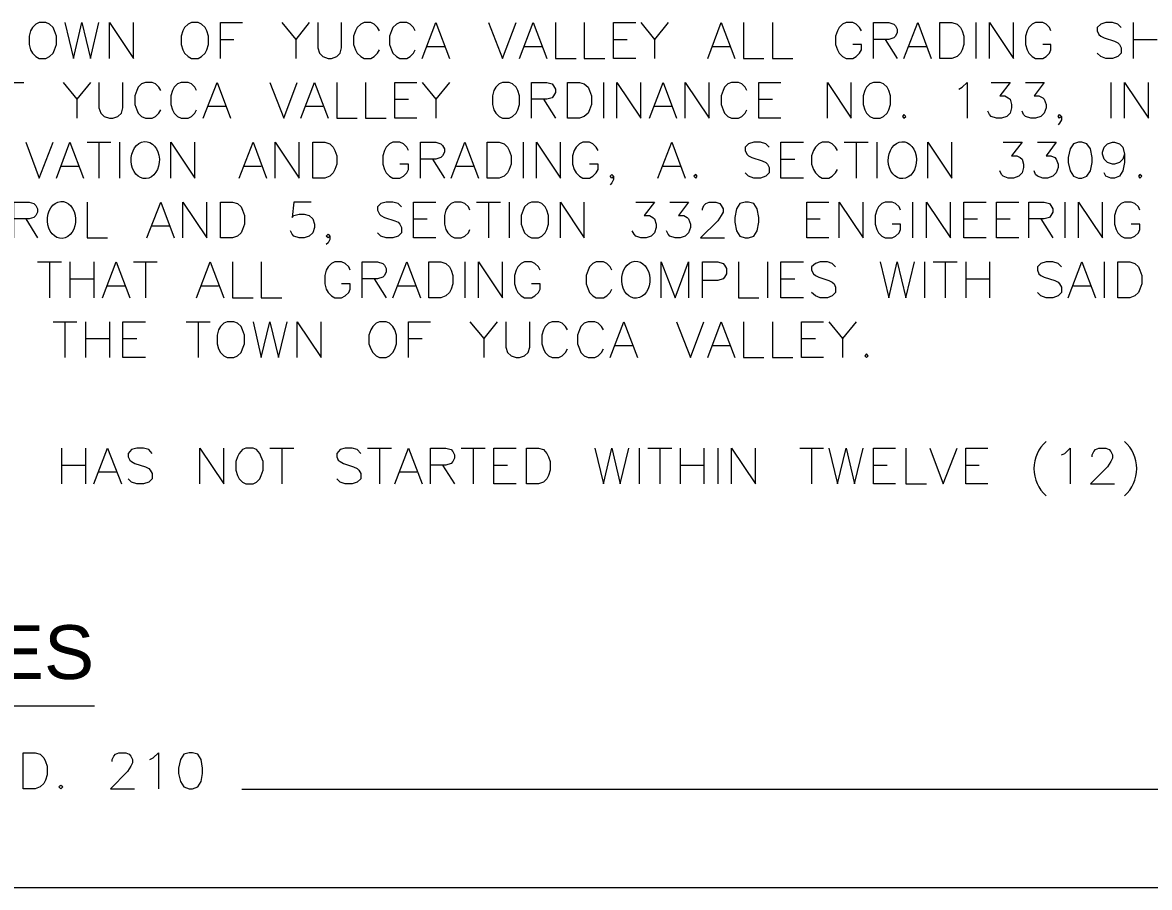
# Model space of a CAD drawing. Header units: millimetres. Extents: x -419 to 20046, y -14642 to 2638.
# Drawn here: x 3713.239 to 3715.751, y 915.84 to 917.767 of the extents above; entities that cross this region are included whole.
import ezdxf

# ---------------------------------------------------------------- set-up
doc = ezdxf.new("R2010")
doc.units = ezdxf.units.MM
for name, color, linetype in [('PDF10_---- NOTES', 7, 'Continuous'), ('PDF10_----TX03', 7, 'Continuous'), ('PDF10_TEXT', 7, 'Continuous'), ('PDF10_VICINITY MAP', 7, 'Continuous')]:
    doc.layers.add(name, color=color, linetype=linetype)
doc.styles.add('PDF Arial', font='arial.ttf')

msp = doc.modelspace()

# ---------------------------------------------------------------- linework, layer by layer
at = {"layer": 'PDF10_---- NOTES', "lineweight": 20}
msp.add_lwpolyline([(3709.972, 916.2448), (3713.3998, 916.2448)], dxfattribs=at)
at = {"layer": 'PDF10_----TX03', "lineweight": 20}
for points in [[(3713.2765, 917.7674), (3713.269, 917.7641), (3713.2615, 917.7566), (3713.2573, 917.7491), (3713.254, 917.7374), (3713.254, 917.7182), (3713.2573, 917.7066), (3713.2615, 917.6991), (3713.269, 917.6916), (3713.2765, 917.6874), (3713.2915, 917.6874), (3713.2998, 917.6916), (3713.3073, 917.6991), (3713.3106, 917.7066), (3713.3148, 917.7182), (3713.3148, 917.7374), (3713.3106, 917.7491), (3713.3073, 917.7566), (3713.2998, 917.7641), (3713.2915, 917.7674)], [(3713.6157, 917.7674), (3713.6082, 917.7641), (3713.6007, 917.7566), (3713.5965, 917.7491), (3713.5932, 917.7374), (3713.5932, 917.7182), (3713.5965, 917.7066), (3713.6007, 917.6991), (3713.6082, 917.6916), (3713.6157, 917.6874), (3713.6307, 917.6874), (3713.6382, 917.6916), (3713.6465, 917.6991), (3713.6498, 917.7066), (3713.654, 917.7182), (3713.654, 917.7374), (3713.6498, 917.7491), (3713.6465, 917.7566), (3713.6382, 917.7641), (3713.6307, 917.7674)], [(3715.2841, 917.6874), (3715.2841, 917.7674), (3715.3108, 917.7674), (3715.3225, 917.7641), (3715.33, 917.7566), (3715.3341, 917.7491), (3715.3375, 917.7374), (3715.3375, 917.7182), (3715.3341, 917.7066), (3715.33, 917.6991), (3715.3225, 917.6916), (3715.3108, 917.6874)], [(3714.3091, 917.6341), (3714.3016, 917.6307), (3714.2941, 917.6232), (3714.2899, 917.6157), (3714.2866, 917.6041), (3714.2866, 917.5849), (3714.2899, 917.5732), (3714.2941, 917.5657), (3714.3016, 917.5582), (3714.3091, 917.5541), (3714.3241, 917.5541), (3714.3316, 917.5582), (3714.3399, 917.5657), (3714.3432, 917.5732), (3714.3474, 917.5849), (3714.3474, 917.6041), (3714.3432, 917.6157), (3714.3399, 917.6232), (3714.3316, 917.6307), (3714.3241, 917.6341)], [(3714.4541, 917.5541), (3714.4541, 917.6341), (3714.4807, 917.6341), (3714.4916, 917.6307), (3714.4999, 917.6232), (3714.5032, 917.6157), (3714.5074, 917.6041), (3714.5074, 917.5849), (3714.5032, 917.5732), (3714.4999, 917.5657), (3714.4916, 917.5582), (3714.4807, 917.5541)], [(3715.1358, 917.6341), (3715.1283, 917.6307), (3715.1208, 917.6232), (3715.1166, 917.6157), (3715.1133, 917.6041), (3715.1133, 917.5849), (3715.1166, 917.5732), (3715.1208, 917.5657), (3715.1283, 917.5582), (3715.1358, 917.5541), (3715.1508, 917.5541), (3715.1583, 917.5582), (3715.1666, 917.5657), (3715.17, 917.5732), (3715.1741, 917.5849), (3715.1741, 917.6041), (3715.17, 917.6157), (3715.1666, 917.6232), (3715.1583, 917.6307), (3715.1508, 917.6341)], [(3715.2041, 917.5624), (3715.2008, 917.5582), (3715.2041, 917.5541), (3715.2083, 917.5582)], [(3713.8865, 917.4207), (3713.8865, 917.5007), (3713.9132, 917.5007), (3713.924, 917.4974), (3713.9315, 917.4899), (3713.9357, 917.4824), (3713.9399, 917.4707), (3713.9399, 917.4516), (3713.9357, 917.4399), (3713.9315, 917.4324), (3713.924, 917.4249), (3713.9132, 917.4207)], [(3714.2749, 917.4207), (3714.2749, 917.5007), (3714.3016, 917.5007), (3714.3132, 917.4974), (3714.3207, 917.4899), (3714.3241, 917.4824), (3714.3282, 917.4707), (3714.3282, 917.4516), (3714.3241, 917.4399), (3714.3207, 917.4324), (3714.3132, 917.4249), (3714.3016, 917.4207)], [(3715.5933, 917.5007), (3715.5817, 917.4974), (3715.5742, 917.4857), (3715.57, 917.4666), (3715.57, 917.4557), (3715.5742, 917.4366), (3715.5817, 917.4249), (3715.5933, 917.4207), (3715.6008, 917.4207), (3715.6117, 917.4249), (3715.62, 917.4366), (3715.6233, 917.4557), (3715.6233, 917.4666), (3715.62, 917.4857), (3715.6117, 917.4974), (3715.6008, 917.5007)], [(3714.7399, 917.4291), (3714.7358, 917.4249), (3714.7399, 917.4207), (3714.7433, 917.4249)], [(3715.73, 917.4291), (3715.7267, 917.4249), (3715.73, 917.4207), (3715.7342, 917.4249)], [(3713.6807, 917.2874), (3713.6807, 917.3674), (3713.7073, 917.3674), (3713.7182, 917.364), (3713.7265, 917.3565), (3713.7298, 917.349), (3713.734, 917.3374), (3713.734, 917.3182), (3713.7298, 917.3065), (3713.7265, 917.299), (3713.7182, 917.2915), (3713.7073, 917.2874)], [(3714.3741, 917.3674), (3714.3666, 917.364), (3714.3582, 917.3565), (3714.3549, 917.349), (3714.3507, 917.3374), (3714.3507, 917.3182), (3714.3549, 917.3065), (3714.3582, 917.299), (3714.3666, 917.2915), (3714.3741, 917.2874), (3714.3891, 917.2874), (3714.3966, 917.2915), (3714.4041, 917.299), (3714.4082, 917.3065), (3714.4116, 917.3182), (3714.4116, 917.3374), (3714.4082, 917.349), (3714.4041, 917.3565), (3714.3966, 917.364), (3714.3891, 917.3674)], [(3714.8499, 917.3674), (3714.8383, 917.364), (3714.8308, 917.3524), (3714.8274, 917.3332), (3714.8274, 917.3224), (3714.8308, 917.3032), (3714.8383, 917.2915), (3714.8499, 917.2874), (3714.8574, 917.2874), (3714.8691, 917.2915), (3714.8766, 917.3032), (3714.8808, 917.3224), (3714.8808, 917.3332), (3714.8766, 917.3524), (3714.8691, 917.364), (3714.8574, 917.3674)], [(3714.1449, 917.154), (3714.1449, 917.234), (3714.1715, 917.234), (3714.1832, 917.2307), (3714.1907, 917.2232), (3714.1949, 917.2157), (3714.1982, 917.204), (3714.1982, 917.1849), (3714.1949, 917.1732), (3714.1907, 917.1657), (3714.1832, 917.1582), (3714.1715, 917.154)], [(3715.6808, 917.154), (3715.6808, 917.234), (3715.7075, 917.234), (3715.7183, 917.2307), (3715.7267, 917.2232), (3715.73, 917.2157), (3715.7342, 917.204), (3715.7342, 917.1849), (3715.73, 917.1732), (3715.7267, 917.1657), (3715.7183, 917.1582), (3715.7075, 917.154)], [(3713.6957, 917.1007), (3713.6882, 917.0974), (3713.6807, 917.0899), (3713.6765, 917.0824), (3713.6732, 917.0707), (3713.6732, 917.0515), (3713.6765, 917.0399), (3713.6807, 917.0324), (3713.6882, 917.0249), (3713.6957, 917.0207), (3713.7107, 917.0207), (3713.7182, 917.0249), (3713.7265, 917.0324), (3713.7298, 917.0399), (3713.734, 917.0515), (3713.734, 917.0707), (3713.7298, 917.0824), (3713.7265, 917.0899), (3713.7182, 917.0974), (3713.7107, 917.1007)], [(3714.0349, 917.1007), (3714.0274, 917.0974), (3714.0199, 917.0899), (3714.0157, 917.0824), (3714.0115, 917.0707), (3714.0115, 917.0515), (3714.0157, 917.0399), (3714.0199, 917.0324), (3714.0274, 917.0249), (3714.0349, 917.0207), (3714.0499, 917.0207), (3714.0574, 917.0249), (3714.0649, 917.0324), (3714.069, 917.0399), (3714.0732, 917.0515), (3714.0732, 917.0707), (3714.069, 917.0824), (3714.0649, 917.0899), (3714.0574, 917.0974), (3714.0499, 917.1007)], [(3715.1208, 917.029), (3715.1166, 917.0249), (3715.1208, 917.0207), (3715.1241, 917.0249)], [(3713.7373, 916.819), (3713.7298, 916.8157), (3713.7223, 916.8073), (3713.7182, 916.7998), (3713.7148, 916.789), (3713.7148, 916.7698), (3713.7182, 916.7582), (3713.7223, 916.7507), (3713.7298, 916.7432), (3713.7373, 916.739), (3713.7532, 916.739), (3713.7607, 916.7432), (3713.7682, 916.7507), (3713.7715, 916.7582), (3713.7757, 916.7698), (3713.7757, 916.789), (3713.7715, 916.7998), (3713.7682, 916.8073), (3713.7607, 916.8157), (3713.7532, 916.819)], [(3714.3624, 916.739), (3714.3624, 916.819), (3714.3891, 916.819), (3714.4007, 916.8157), (3714.4082, 916.8073), (3714.4116, 916.7998), (3714.4157, 916.789), (3714.4157, 916.7698), (3714.4116, 916.7582), (3714.4082, 916.7507), (3714.4007, 916.7432), (3714.3891, 916.739)], [(3713.2406, 916.0598), (3713.2406, 916.1398), (3713.2673, 916.1398), (3713.279, 916.1365), (3713.2865, 916.1289), (3713.2906, 916.1206), (3713.294, 916.1098), (3713.294, 916.0906), (3713.2906, 916.0789), (3713.2865, 916.0714), (3713.279, 916.0639), (3713.2673, 916.0598)], [(3713.6107, 916.1398), (3713.599, 916.1365), (3713.5915, 916.1248), (3713.5873, 916.1056), (3713.5873, 916.0939), (3713.5915, 916.0756), (3713.599, 916.0639), (3713.6107, 916.0598), (3713.6182, 916.0598), (3713.6298, 916.0639), (3713.6373, 916.0756), (3713.6407, 916.0939), (3713.6407, 916.1056), (3713.6373, 916.1248), (3713.6298, 916.1365), (3713.6182, 916.1398)], [(3713.3248, 916.0673), (3713.3206, 916.0639), (3713.3248, 916.0598), (3713.329, 916.0639)]]:
    msp.add_lwpolyline(points, close=True, dxfattribs=at)
for points in [[(3713.334, 917.7674), (3713.3531, 917.6874), (3713.3715, 917.7674), (3713.3906, 917.6874), (3713.4098, 917.7674)], [(3713.4332, 917.6874), (3713.4332, 917.7674), (3713.4865, 917.6874), (3713.4865, 917.7674)], [(3713.6807, 917.6874), (3713.6807, 917.7674), (3713.7298, 917.7674)], [(3713.8173, 917.7674), (3713.8482, 917.7299), (3713.8482, 917.6874)], [(3713.8782, 917.7674), (3713.8482, 917.7299)], [(3713.8974, 917.7674), (3713.8974, 917.7107), (3713.9015, 917.6991), (3713.909, 917.6916), (3713.9207, 917.6874), (3713.9282, 917.6874), (3713.9399, 917.6916), (3713.9474, 917.6991), (3713.9507, 917.7107), (3713.9507, 917.7674)], [(3714.0349, 917.7491), (3714.0307, 917.7566), (3714.0232, 917.7641), (3714.0157, 917.7674), (3714.0007, 917.7674), (3713.9932, 917.7641), (3713.9849, 917.7566), (3713.9815, 917.7491), (3713.9774, 917.7374), (3713.9774, 917.7182), (3713.9815, 917.7066), (3713.9849, 917.6991), (3713.9932, 917.6916), (3714.0007, 917.6874), (3714.0157, 917.6874), (3714.0232, 917.6916), (3714.0307, 917.6991), (3714.0349, 917.7066)], [(3714.1149, 917.7491), (3714.1107, 917.7566), (3714.1032, 917.7641), (3714.0957, 917.7674), (3714.0807, 917.7674), (3714.0732, 917.7641), (3714.0649, 917.7566), (3714.0615, 917.7491), (3714.0574, 917.7374), (3714.0574, 917.7182), (3714.0615, 917.7066), (3714.0649, 917.6991), (3714.0732, 917.6916), (3714.0807, 917.6874), (3714.0957, 917.6874), (3714.1032, 917.6916), (3714.1107, 917.6991), (3714.1149, 917.7066)], [(3714.1299, 917.6874), (3714.1607, 917.7674), (3714.1907, 917.6874)], [(3714.2782, 917.7674), (3714.3091, 917.6874), (3714.3399, 917.7674)], [(3714.3474, 917.6874), (3714.3774, 917.7674), (3714.4082, 917.6874)], [(3714.4274, 917.7674), (3714.4274, 917.6874), (3714.4732, 917.6874)], [(3714.4916, 917.7674), (3714.4916, 917.6874), (3714.5374, 917.6874)], [(3714.6066, 917.6874), (3714.5566, 917.6874), (3714.5566, 917.7674), (3714.6066, 917.7674)], [(3714.6174, 917.7674), (3714.6482, 917.7299), (3714.6482, 917.6874)], [(3714.6783, 917.7674), (3714.6482, 917.7299)], [(3714.7666, 917.6874), (3714.7966, 917.7674), (3714.8274, 917.6874)], [(3714.8466, 917.7674), (3714.8466, 917.6874), (3714.8916, 917.6874)], [(3714.9108, 917.7674), (3714.9108, 917.6874), (3714.9566, 917.6874)], [(3715.1091, 917.7491), (3715.105, 917.7566), (3715.0975, 917.7641), (3715.09, 917.7674), (3715.0749, 917.7674), (3715.0674, 917.7641), (3715.0599, 917.7566), (3715.0558, 917.7491), (3715.0516, 917.7374), (3715.0516, 917.7182), (3715.0558, 917.7066), (3715.0599, 917.6991), (3715.0674, 917.6916), (3715.0749, 917.6874), (3715.09, 917.6874), (3715.0975, 917.6916), (3715.105, 917.6991), (3715.1091, 917.7066), (3715.1091, 917.7182), (3715.09, 917.7182)], [(3715.1358, 917.6874), (3715.1358, 917.7674), (3715.17, 917.7674), (3715.1816, 917.7641), (3715.185, 917.7599), (3715.1891, 917.7524), (3715.1891, 917.7449), (3715.185, 917.7374), (3715.1816, 917.7332), (3715.17, 917.7299), (3715.1358, 917.7299)], [(3715.2041, 917.6874), (3715.235, 917.7674), (3715.265, 917.6874)], [(3715.3641, 917.7674), (3715.3641, 917.6874)], [(3715.395, 917.6874), (3715.395, 917.7674), (3715.4483, 917.6874), (3715.4483, 917.7674)], [(3715.5317, 917.7491), (3715.5283, 917.7566), (3715.5208, 917.7641), (3715.5133, 917.7674), (3715.4975, 917.7674), (3715.49, 917.7641), (3715.4825, 917.7566), (3715.4783, 917.7491), (3715.475, 917.7374), (3715.475, 917.7182), (3715.4783, 917.7066), (3715.4825, 917.6991), (3715.49, 917.6916), (3715.4975, 917.6874), (3715.5133, 917.6874), (3715.5208, 917.6916), (3715.5283, 917.6991), (3715.5317, 917.7066), (3715.5317, 917.7182), (3715.5133, 917.7182)], [(3715.6883, 917.7566), (3715.6808, 917.7641), (3715.6692, 917.7674), (3715.6542, 917.7674), (3715.6425, 917.7641), (3715.635, 917.7566), (3715.635, 917.7491), (3715.6383, 917.7407), (3715.6425, 917.7374), (3715.65, 917.7332), (3715.6733, 917.7257), (3715.6808, 917.7224), (3715.6842, 917.7182), (3715.6883, 917.7107), (3715.6883, 917.6991), (3715.6808, 917.6916), (3715.6692, 917.6874), (3715.6542, 917.6874), (3715.6425, 917.6916), (3715.635, 917.6991)], [(3715.715, 917.7674), (3715.715, 917.6874)], [(3713.6807, 917.7299), (3713.7107, 917.7299)], [(3714.1415, 917.7141), (3714.1799, 917.7141)], [(3714.3582, 917.7141), (3714.3966, 917.7141)], [(3714.5566, 917.7299), (3714.5874, 917.7299)], [(3714.7774, 917.7141), (3714.8158, 917.7141)], [(3715.1625, 917.7299), (3715.1891, 917.6874)], [(3715.2158, 917.7141), (3715.2541, 917.7141)], [(3715.715, 917.7299), (3715.7683, 917.7299)], [(3713.1931, 917.5541), (3713.1931, 917.6341), (3713.2423, 917.6341)], [(3713.3298, 917.6341), (3713.3606, 917.5966), (3713.3606, 917.5541)], [(3713.3906, 917.6341), (3713.3606, 917.5966)], [(3713.4098, 917.6341), (3713.4098, 917.5774), (3713.414, 917.5657), (3713.4215, 917.5582), (3713.4332, 917.5541), (3713.4407, 917.5541), (3713.4515, 917.5582), (3713.4598, 917.5657), (3713.4632, 917.5774), (3713.4632, 917.6341)], [(3713.5473, 917.6157), (3713.5432, 917.6232), (3713.5357, 917.6307), (3713.5282, 917.6341), (3713.5132, 917.6341), (3713.5048, 917.6307), (3713.4973, 917.6232), (3713.494, 917.6157), (3713.4898, 917.6041), (3713.4898, 917.5849), (3713.494, 917.5732), (3713.4973, 917.5657), (3713.5048, 917.5582), (3713.5132, 917.5541), (3713.5282, 917.5541), (3713.5357, 917.5582), (3713.5432, 917.5657), (3713.5473, 917.5732)], [(3713.6273, 917.6157), (3713.6232, 917.6232), (3713.6157, 917.6307), (3713.6082, 917.6341), (3713.5932, 917.6341), (3713.5848, 917.6307), (3713.5773, 917.6232), (3713.574, 917.6157), (3713.5698, 917.6041), (3713.5698, 917.5849), (3713.574, 917.5732), (3713.5773, 917.5657), (3713.5848, 917.5582), (3713.5932, 917.5541), (3713.6082, 917.5541), (3713.6157, 917.5582), (3713.6232, 917.5657), (3713.6273, 917.5732)], [(3713.6423, 917.5541), (3713.6732, 917.6341), (3713.7032, 917.5541)], [(3713.7907, 917.6341), (3713.8215, 917.5541), (3713.8515, 917.6341)], [(3713.8599, 917.5541), (3713.8899, 917.6341), (3713.9207, 917.5541)], [(3713.9399, 917.6341), (3713.9399, 917.5541), (3713.9849, 917.5541)], [(3714.004, 917.6341), (3714.004, 917.5541), (3714.0499, 917.5541)], [(3714.1182, 917.5541), (3714.069, 917.5541), (3714.069, 917.6341), (3714.1182, 917.6341)], [(3714.1299, 917.6341), (3714.1607, 917.5966), (3714.1607, 917.5541)], [(3714.1907, 917.6341), (3714.1607, 917.5966)], [(3714.3741, 917.5541), (3714.3741, 917.6341), (3714.4082, 917.6341), (3714.4199, 917.6307), (3714.4232, 917.6266), (3714.4274, 917.6191), (3714.4274, 917.6116), (3714.4232, 917.6041), (3714.4199, 917.5999), (3714.4082, 917.5966), (3714.3741, 917.5966)], [(3714.5341, 917.6341), (3714.5341, 917.5541)], [(3714.5641, 917.5541), (3714.5641, 917.6341), (3714.6174, 917.5541), (3714.6174, 917.6341)], [(3714.6366, 917.5541), (3714.6674, 917.6341), (3714.6974, 917.5541)], [(3714.7166, 917.5541), (3714.7166, 917.6341), (3714.7699, 917.5541), (3714.7699, 917.6341)], [(3714.8541, 917.6157), (3714.8499, 917.6232), (3714.8424, 917.6307), (3714.8349, 917.6341), (3714.8199, 917.6341), (3714.8116, 917.6307), (3714.8041, 917.6232), (3714.8008, 917.6157), (3714.7966, 917.6041), (3714.7966, 917.5849), (3714.8008, 917.5732), (3714.8041, 917.5657), (3714.8116, 917.5582), (3714.8199, 917.5541), (3714.8349, 917.5541), (3714.8424, 917.5582), (3714.8499, 917.5657), (3714.8541, 917.5732)], [(3714.9299, 917.5541), (3714.8808, 917.5541), (3714.8808, 917.6341), (3714.9299, 917.6341)], [(3715.0333, 917.5541), (3715.0333, 917.6341), (3715.0866, 917.5541), (3715.0866, 917.6341)], [(3715.3266, 917.6191), (3715.3341, 917.6232), (3715.345, 917.6341), (3715.345, 917.5541)], [(3715.3983, 917.6341), (3715.4408, 917.6341), (3715.4175, 917.6041), (3715.4291, 917.6041), (3715.4366, 917.5999), (3715.4408, 917.5966), (3715.4441, 917.5849), (3715.4441, 917.5774), (3715.4408, 917.5657), (3715.4333, 917.5582), (3715.4216, 917.5541), (3715.41, 917.5541), (3715.3983, 917.5582), (3715.395, 917.5624), (3715.3908, 917.5699)], [(3715.475, 917.6341), (3715.5167, 917.6341), (3715.4941, 917.6041), (3715.505, 917.6041), (3715.5133, 917.5999), (3715.5167, 917.5966), (3715.5208, 917.5849), (3715.5208, 917.5774), (3715.5167, 917.5657), (3715.5092, 917.5582), (3715.4975, 917.5541), (3715.4866, 917.5541), (3715.475, 917.5582), (3715.4708, 917.5624), (3715.4675, 917.5699)], [(3715.665, 917.6341), (3715.665, 917.5541)], [(3715.6958, 917.5541), (3715.6958, 917.6341), (3715.7492, 917.5541), (3715.7492, 917.6341)], [(3714.069, 917.5966), (3714.0999, 917.5966)], [(3714.4007, 917.5966), (3714.4274, 917.5541)], [(3714.8808, 917.5966), (3714.9108, 917.5966)], [(3713.654, 917.5807), (3713.6915, 917.5807)], [(3713.8707, 917.5807), (3713.909, 917.5807)], [(3714.6482, 917.5807), (3714.6866, 917.5807)], [(3715.555, 917.5582), (3715.5508, 917.5541), (3715.5475, 917.5582), (3715.5508, 917.5624), (3715.555, 917.5582), (3715.555, 917.5507), (3715.5508, 917.5432), (3715.5475, 917.5391)], [(3713.2465, 917.5007), (3713.2765, 917.4207), (3713.3073, 917.5007)], [(3713.3148, 917.4207), (3713.3448, 917.5007), (3713.3756, 917.4207)], [(3713.3831, 917.5007), (3713.4365, 917.5007)], [(3713.4098, 917.5007), (3713.4098, 917.4207)], [(3713.4557, 917.5007), (3713.4557, 917.4207)], [(3713.5698, 917.4207), (3713.5698, 917.5007), (3713.6232, 917.4207), (3713.6232, 917.5007)], [(3713.7223, 917.4207), (3713.7532, 917.5007), (3713.7832, 917.4207)], [(3713.8023, 917.4207), (3713.8023, 917.5007), (3713.8557, 917.4207), (3713.8557, 917.5007)], [(3714.0999, 917.4824), (3714.0957, 917.4899), (3714.0882, 917.4974), (3714.0807, 917.5007), (3714.0649, 917.5007), (3714.0574, 917.4974), (3714.0499, 917.4899), (3714.0465, 917.4824), (3714.0424, 917.4707), (3714.0424, 917.4516), (3714.0465, 917.4399), (3714.0499, 917.4324), (3714.0574, 917.4249), (3714.0649, 917.4207), (3714.0807, 917.4207), (3714.0882, 917.4249), (3714.0957, 917.4324), (3714.0999, 917.4399), (3714.0999, 917.4516), (3714.0807, 917.4516)], [(3714.1265, 917.4207), (3714.1265, 917.5007), (3714.1607, 917.5007), (3714.1715, 917.4974), (3714.1757, 917.4932), (3714.1799, 917.4857), (3714.1799, 917.4782), (3714.1757, 917.4707), (3714.1715, 917.4666), (3714.1607, 917.4632), (3714.1265, 917.4632)], [(3714.1949, 917.4207), (3714.2249, 917.5007), (3714.2557, 917.4207)], [(3714.3549, 917.5007), (3714.3549, 917.4207)], [(3714.3849, 917.4207), (3714.3849, 917.5007), (3714.4382, 917.4207), (3714.4382, 917.5007)], [(3714.5224, 917.4824), (3714.5182, 917.4899), (3714.5107, 917.4974), (3714.5032, 917.5007), (3714.4882, 917.5007), (3714.4807, 917.4974), (3714.4732, 917.4899), (3714.4691, 917.4824), (3714.4649, 917.4707), (3714.4649, 917.4516), (3714.4691, 917.4399), (3714.4732, 917.4324), (3714.4807, 917.4249), (3714.4882, 917.4207), (3714.5032, 917.4207), (3714.5107, 917.4249), (3714.5182, 917.4324), (3714.5224, 917.4399), (3714.5224, 917.4516), (3714.5032, 917.4516)], [(3714.6557, 917.4207), (3714.6866, 917.5007), (3714.7166, 917.4207)], [(3714.9033, 917.4899), (3714.8958, 917.4974), (3714.8841, 917.5007), (3714.8691, 917.5007), (3714.8574, 917.4974), (3714.8499, 917.4899), (3714.8499, 917.4824), (3714.8541, 917.4741), (3714.8574, 917.4707), (3714.8649, 917.4666), (3714.8883, 917.4591), (3714.8958, 917.4557), (3714.8999, 917.4516), (3714.9033, 917.4441), (3714.9033, 917.4324), (3714.8958, 917.4249), (3714.8841, 917.4207), (3714.8691, 917.4207), (3714.8574, 917.4249), (3714.8499, 917.4324)], [(3714.9799, 917.4207), (3714.9299, 917.4207), (3714.9299, 917.5007), (3714.9799, 917.5007)], [(3715.0558, 917.4824), (3715.0516, 917.4899), (3715.0441, 917.4974), (3715.0366, 917.5007), (3715.0216, 917.5007), (3715.0141, 917.4974), (3715.0066, 917.4899), (3715.0024, 917.4824), (3714.9983, 917.4707), (3714.9983, 917.4516), (3715.0024, 917.4399), (3715.0066, 917.4324), (3715.0141, 917.4249), (3715.0216, 917.4207), (3715.0366, 917.4207), (3715.0441, 917.4249), (3715.0516, 917.4324), (3715.0558, 917.4399)], [(3715.0708, 917.5007), (3715.1241, 917.5007)], [(3715.0975, 917.5007), (3715.0975, 917.4207)], [(3715.1433, 917.5007), (3715.1433, 917.4207)], [(3715.2575, 917.4207), (3715.2575, 917.5007), (3715.3108, 917.4207), (3715.3108, 917.5007)], [(3715.425, 917.5007), (3715.4675, 917.5007), (3715.4441, 917.4707), (3715.4558, 917.4707), (3715.4633, 917.4666), (3715.4675, 917.4632), (3715.4708, 917.4516), (3715.4708, 917.4441), (3715.4675, 917.4324), (3715.46, 917.4249), (3715.4483, 917.4207), (3715.4366, 917.4207), (3715.425, 917.4249), (3715.4216, 917.4291), (3715.4175, 917.4366)], [(3715.5016, 917.5007), (3715.5433, 917.5007), (3715.5208, 917.4707), (3715.5317, 917.4707), (3715.54, 917.4666), (3715.5433, 917.4632), (3715.5475, 917.4516), (3715.5475, 917.4441), (3715.5433, 917.4324), (3715.5358, 917.4249), (3715.5242, 917.4207), (3715.5133, 917.4207), (3715.5016, 917.4249), (3715.4975, 917.4291), (3715.4941, 917.4366)], [(3715.6958, 917.4741), (3715.6917, 917.4632), (3715.6842, 917.4557), (3715.6733, 917.4516), (3715.6692, 917.4516), (3715.6575, 917.4557), (3715.65, 917.4632), (3715.6467, 917.4741), (3715.6467, 917.4782), (3715.65, 917.4899), (3715.6575, 917.4974), (3715.6692, 917.5007), (3715.6733, 917.5007), (3715.6842, 917.4974), (3715.6917, 917.4899), (3715.6958, 917.4741), (3715.6958, 917.4557), (3715.6917, 917.4366), (3715.6842, 917.4249), (3715.6733, 917.4207), (3715.665, 917.4207), (3715.6542, 917.4249), (3715.65, 917.4324)], [(3714.1532, 917.4632), (3714.1799, 917.4207)], [(3714.9299, 917.4632), (3714.9608, 917.4632)], [(3713.3265, 917.4474), (3713.364, 917.4474)], [(3713.734, 917.4474), (3713.7715, 917.4474)], [(3714.2065, 917.4474), (3714.244, 917.4474)], [(3714.6674, 917.4474), (3714.7049, 917.4474)], [(3714.5566, 917.4249), (3714.5532, 917.4207), (3714.5491, 917.4249), (3714.5532, 917.4291), (3714.5566, 917.4249), (3714.5566, 917.4174), (3714.5532, 917.4099), (3714.5491, 917.4057)], [(3713.2198, 917.2874), (3713.2198, 917.3674), (3713.254, 917.3674), (3713.2648, 917.364), (3713.269, 917.3599), (3713.2731, 917.3524), (3713.2731, 917.3449), (3713.269, 917.3374), (3713.2648, 917.3332), (3713.254, 917.3299), (3713.2198, 917.3299)], [(3713.3831, 917.3674), (3713.3831, 917.2874), (3713.429, 917.2874)], [(3713.5165, 917.2874), (3713.5473, 917.3674), (3713.5773, 917.2874)], [(3713.5965, 917.2874), (3713.5965, 917.3674), (3713.6498, 917.2874), (3713.6498, 917.3674)], [(3713.8824, 917.3674), (3713.844, 917.3674), (3713.8407, 917.3332), (3713.844, 917.3374), (3713.8557, 917.3407), (3713.8674, 917.3407), (3713.8782, 917.3374), (3713.8865, 917.3299), (3713.8899, 917.3182), (3713.8899, 917.3107), (3713.8865, 917.299), (3713.8782, 917.2915), (3713.8674, 917.2874), (3713.8557, 917.2874), (3713.844, 917.2915), (3713.8407, 917.2957), (3713.8365, 917.3032)], [(3714.084, 917.3565), (3714.0765, 917.364), (3714.0649, 917.3674), (3714.0499, 917.3674), (3714.0382, 917.364), (3714.0307, 917.3565), (3714.0307, 917.349), (3714.0349, 917.3407), (3714.0382, 917.3374), (3714.0465, 917.3332), (3714.069, 917.3257), (3714.0765, 917.3224), (3714.0807, 917.3182), (3714.084, 917.3107), (3714.084, 917.299), (3714.0765, 917.2915), (3714.0649, 917.2874), (3714.0499, 917.2874), (3714.0382, 917.2915), (3714.0307, 917.299)], [(3714.1607, 917.2874), (3714.1107, 917.2874), (3714.1107, 917.3674), (3714.1607, 917.3674)], [(3714.2365, 917.349), (3714.2332, 917.3565), (3714.2249, 917.364), (3714.2174, 917.3674), (3714.2024, 917.3674), (3714.1949, 917.364), (3714.1874, 917.3565), (3714.1832, 917.349), (3714.1799, 917.3374), (3714.1799, 917.3182), (3714.1832, 917.3065), (3714.1874, 917.299), (3714.1949, 917.2915), (3714.2024, 917.2874), (3714.2174, 917.2874), (3714.2249, 917.2915), (3714.2332, 917.299), (3714.2365, 917.3065)], [(3714.2515, 917.3674), (3714.3049, 917.3674)], [(3714.2782, 917.3674), (3714.2782, 917.2874)], [(3714.3241, 917.3674), (3714.3241, 917.2874)], [(3714.4382, 917.2874), (3714.4382, 917.3674), (3714.4916, 917.2874), (3714.4916, 917.3674)], [(3714.6066, 917.3674), (3714.6482, 917.3674), (3714.6249, 917.3374), (3714.6366, 917.3374), (3714.6441, 917.3332), (3714.6482, 917.3299), (3714.6516, 917.3182), (3714.6516, 917.3107), (3714.6482, 917.299), (3714.6407, 917.2915), (3714.6291, 917.2874), (3714.6174, 917.2874), (3714.6066, 917.2915), (3714.6024, 917.2957), (3714.5982, 917.3032)], [(3714.6824, 917.3674), (3714.7241, 917.3674), (3714.7016, 917.3374), (3714.7133, 917.3374), (3714.7208, 917.3332), (3714.7241, 917.3299), (3714.7283, 917.3182), (3714.7283, 917.3107), (3714.7241, 917.299), (3714.7166, 917.2915), (3714.7049, 917.2874), (3714.6941, 917.2874), (3714.6824, 917.2915), (3714.6783, 917.2957), (3714.6749, 917.3032)], [(3714.7549, 917.349), (3714.7549, 917.3524), (3714.7583, 917.3599), (3714.7624, 917.364), (3714.7699, 917.3674), (3714.7849, 917.3674), (3714.7933, 917.364), (3714.7966, 917.3599), (3714.8008, 917.3524), (3714.8008, 917.3449), (3714.7966, 917.3374), (3714.7891, 917.3257), (3714.7508, 917.2874), (3714.8041, 917.2874)], [(3715.0366, 917.2874), (3714.9874, 917.2874), (3714.9874, 917.3674), (3715.0366, 917.3674)], [(3715.0599, 917.2874), (3715.0599, 917.3674), (3715.1133, 917.2874), (3715.1133, 917.3674)], [(3715.1966, 917.349), (3715.1933, 917.3565), (3715.185, 917.364), (3715.1775, 917.3674), (3715.1625, 917.3674), (3715.155, 917.364), (3715.1475, 917.3565), (3715.1433, 917.349), (3715.14, 917.3374), (3715.14, 917.3182), (3715.1433, 917.3065), (3715.1475, 917.299), (3715.155, 917.2915), (3715.1625, 917.2874), (3715.1775, 917.2874), (3715.185, 917.2915), (3715.1933, 917.299), (3715.1966, 917.3065), (3715.1966, 917.3182), (3715.1775, 917.3182)], [(3715.2233, 917.3674), (3715.2233, 917.2874)], [(3715.2541, 917.2874), (3715.2541, 917.3674), (3715.3075, 917.2874), (3715.3075, 917.3674)], [(3715.3875, 917.2874), (3715.3375, 917.2874), (3715.3375, 917.3674), (3715.3875, 917.3674)], [(3715.46, 917.2874), (3715.41, 917.2874), (3715.41, 917.3674), (3715.46, 917.3674)], [(3715.4825, 917.2874), (3715.4825, 917.3674), (3715.5167, 917.3674), (3715.5283, 917.364), (3715.5317, 917.3599), (3715.5358, 917.3524), (3715.5358, 917.3449), (3715.5317, 917.3374), (3715.5283, 917.3332), (3715.5167, 917.3299), (3715.4825, 917.3299)], [(3715.5625, 917.3674), (3715.5625, 917.2874)], [(3715.5933, 917.2874), (3715.5933, 917.3674), (3715.6467, 917.2874), (3715.6467, 917.3674)], [(3715.73, 917.349), (3715.7267, 917.3565), (3715.7183, 917.364), (3715.7108, 917.3674), (3715.6958, 917.3674), (3715.6883, 917.364), (3715.6808, 917.3565), (3715.6767, 917.349), (3715.6733, 917.3374), (3715.6733, 917.3182), (3715.6767, 917.3065), (3715.6808, 917.299), (3715.6883, 917.2915), (3715.6958, 917.2874), (3715.7108, 917.2874), (3715.7183, 917.2915), (3715.7267, 917.299), (3715.73, 917.3065), (3715.73, 917.3182), (3715.7108, 917.3182)], [(3713.2465, 917.3299), (3713.2731, 917.2874)], [(3713.5282, 917.314), (3713.5665, 917.314)], [(3714.1107, 917.3299), (3714.1415, 917.3299)], [(3714.9874, 917.3299), (3715.0174, 917.3299)], [(3715.3375, 917.3299), (3715.3683, 917.3299)], [(3715.41, 917.3299), (3715.4408, 917.3299)], [(3715.5092, 917.3299), (3715.5358, 917.2874)], [(3713.924, 917.2915), (3713.9207, 917.2874), (3713.9165, 917.2915), (3713.9207, 917.2957), (3713.924, 917.2915), (3713.924, 917.284), (3713.9207, 917.2765), (3713.9165, 917.2724)], [(3713.2731, 917.234), (3713.3265, 917.234)], [(3713.2998, 917.234), (3713.2998, 917.154)], [(3713.3448, 917.234), (3713.3448, 917.154)], [(3713.3981, 917.234), (3713.3981, 917.154)], [(3713.4173, 917.154), (3713.4482, 917.234), (3713.4782, 917.154)], [(3713.4865, 917.234), (3713.5398, 917.234)], [(3713.5132, 917.234), (3713.5132, 917.154)], [(3713.6273, 917.154), (3713.6573, 917.234), (3713.6882, 917.154)], [(3713.7073, 917.234), (3713.7073, 917.154), (3713.7532, 917.154)], [(3713.7715, 917.234), (3713.7715, 917.154), (3713.8173, 917.154)], [(3713.9699, 917.2157), (3713.9665, 917.2232), (3713.9582, 917.2307), (3713.9507, 917.234), (3713.9357, 917.234), (3713.9282, 917.2307), (3713.9207, 917.2232), (3713.9165, 917.2157), (3713.9132, 917.204), (3713.9132, 917.1849), (3713.9165, 917.1732), (3713.9207, 917.1657), (3713.9282, 917.1582), (3713.9357, 917.154), (3713.9507, 917.154), (3713.9582, 917.1582), (3713.9665, 917.1657), (3713.9699, 917.1732), (3713.9699, 917.1849), (3713.9507, 917.1849)], [(3713.9965, 917.154), (3713.9965, 917.234), (3714.0307, 917.234), (3714.0424, 917.2307), (3714.0465, 917.2265), (3714.0499, 917.219), (3714.0499, 917.2115), (3714.0465, 917.204), (3714.0424, 917.1999), (3714.0307, 917.1965), (3713.9965, 917.1965)], [(3714.0649, 917.154), (3714.0957, 917.234), (3714.1265, 917.154)], [(3714.2249, 917.234), (3714.2249, 917.154)], [(3714.2557, 917.154), (3714.2557, 917.234), (3714.3091, 917.154), (3714.3091, 917.234)], [(3714.3932, 917.2157), (3714.3891, 917.2232), (3714.3816, 917.2307), (3714.3741, 917.234), (3714.3582, 917.234), (3714.3507, 917.2307), (3714.3432, 917.2232), (3714.3399, 917.2157), (3714.3357, 917.204), (3714.3357, 917.1849), (3714.3399, 917.1732), (3714.3432, 917.1657), (3714.3507, 917.1582), (3714.3582, 917.154), (3714.3741, 917.154), (3714.3816, 917.1582), (3714.3891, 917.1657), (3714.3932, 917.1732), (3714.3932, 917.1849), (3714.3741, 917.1849)], [(3714.5532, 917.2157), (3714.5491, 917.2232), (3714.5416, 917.2307), (3714.5341, 917.234), (3714.5182, 917.234), (3714.5107, 917.2307), (3714.5032, 917.2232), (3714.4999, 917.2157), (3714.4957, 917.204), (3714.4957, 917.1849), (3714.4999, 917.1732), (3714.5032, 917.1657), (3714.5107, 917.1582), (3714.5182, 917.154), (3714.5341, 917.154), (3714.5416, 917.1582), (3714.5491, 917.1657), (3714.5532, 917.1732)], [(3714.6632, 917.154), (3714.6632, 917.234), (3714.6941, 917.154), (3714.7241, 917.234), (3714.7241, 917.154)], [(3714.7549, 917.154), (3714.7549, 917.234), (3714.7891, 917.234), (3714.8008, 917.2307), (3714.8041, 917.2265), (3714.8083, 917.219), (3714.8083, 917.2074), (3714.8041, 917.1999), (3714.8008, 917.1965), (3714.7891, 917.1924), (3714.7549, 917.1924)], [(3714.8349, 917.234), (3714.8349, 917.154), (3714.8808, 917.154)], [(3714.8999, 917.234), (3714.8999, 917.154)], [(3714.9799, 917.154), (3714.9299, 917.154), (3714.9299, 917.234), (3714.9799, 917.234)], [(3715.0516, 917.2232), (3715.0441, 917.2307), (3715.0333, 917.234), (3715.0174, 917.234), (3715.0066, 917.2307), (3714.9983, 917.2232), (3714.9983, 917.2157), (3715.0024, 917.2074), (3715.0066, 917.204), (3715.0141, 917.1999), (3715.0366, 917.1924), (3715.0441, 917.189), (3715.0483, 917.1849), (3715.0516, 917.1774), (3715.0516, 917.1657), (3715.0441, 917.1582), (3715.0333, 917.154), (3715.0174, 917.154), (3715.0066, 917.1582), (3714.9983, 917.1657)], [(3715.1508, 917.234), (3715.17, 917.154), (3715.1891, 917.234), (3715.2083, 917.154), (3715.2275, 917.234)], [(3715.25, 917.234), (3715.25, 917.154)], [(3715.2691, 917.234), (3715.3225, 917.234)], [(3715.2958, 917.234), (3715.2958, 917.154)], [(3715.3416, 917.234), (3715.3416, 917.154)], [(3715.395, 917.234), (3715.395, 917.154)], [(3715.555, 917.2232), (3715.5475, 917.2307), (3715.5358, 917.234), (3715.5208, 917.234), (3715.5092, 917.2307), (3715.5016, 917.2232), (3715.5016, 917.2157), (3715.505, 917.2074), (3715.5092, 917.204), (3715.5167, 917.1999), (3715.54, 917.1924), (3715.5475, 917.189), (3715.5508, 917.1849), (3715.555, 917.1774), (3715.555, 917.1657), (3715.5475, 917.1582), (3715.5358, 917.154), (3715.5208, 917.154), (3715.5092, 917.1582), (3715.5016, 917.1657)], [(3715.57, 917.154), (3715.6008, 917.234), (3715.6308, 917.154)], [(3715.65, 917.234), (3715.65, 917.154)], [(3713.3448, 917.1965), (3713.3981, 917.1965)], [(3714.0232, 917.1965), (3714.0499, 917.154)], [(3714.9299, 917.1965), (3714.9608, 917.1965)], [(3715.3416, 917.1965), (3715.395, 917.1965)], [(3713.429, 917.1807), (3713.4673, 917.1807)], [(3713.6382, 917.1807), (3713.6765, 917.1807)], [(3714.0765, 917.1807), (3714.1149, 917.1807)], [(3715.5817, 917.1807), (3715.62, 917.1807)], [(3713.3073, 917.1007), (3713.3606, 917.1007)], [(3713.334, 917.1007), (3713.334, 917.0207)], [(3713.3798, 917.1007), (3713.3798, 917.0207)], [(3713.4332, 917.1007), (3713.4332, 917.0207)], [(3713.5132, 917.0207), (3713.4632, 917.0207), (3713.4632, 917.1007), (3713.5132, 917.1007)], [(3713.604, 917.1007), (3713.6573, 917.1007)], [(3713.6307, 917.1007), (3713.6307, 917.0207)], [(3713.7532, 917.1007), (3713.7715, 917.0207), (3713.7907, 917.1007), (3713.8098, 917.0207), (3713.829, 917.1007)], [(3713.8515, 917.0207), (3713.8515, 917.1007), (3713.9049, 917.0207), (3713.9049, 917.1007)], [(3714.0999, 917.0207), (3714.0999, 917.1007), (3714.149, 917.1007)], [(3714.2365, 917.1007), (3714.2674, 917.0632), (3714.2674, 917.0207)], [(3714.2974, 917.1007), (3714.2674, 917.0632)], [(3714.3166, 917.1007), (3714.3166, 917.044), (3714.3207, 917.0324), (3714.3282, 917.0249), (3714.3399, 917.0207), (3714.3474, 917.0207), (3714.3582, 917.0249), (3714.3666, 917.0324), (3714.3699, 917.044), (3714.3699, 917.1007)], [(3714.4541, 917.0824), (3714.4499, 917.0899), (3714.4424, 917.0974), (3714.4349, 917.1007), (3714.4199, 917.1007), (3714.4116, 917.0974), (3714.4041, 917.0899), (3714.4007, 917.0824), (3714.3966, 917.0707), (3714.3966, 917.0515), (3714.4007, 917.0399), (3714.4041, 917.0324), (3714.4116, 917.0249), (3714.4199, 917.0207), (3714.4349, 917.0207), (3714.4424, 917.0249), (3714.4499, 917.0324), (3714.4541, 917.0399)], [(3714.5341, 917.0824), (3714.5299, 917.0899), (3714.5224, 917.0974), (3714.5149, 917.1007), (3714.4999, 917.1007), (3714.4916, 917.0974), (3714.4841, 917.0899), (3714.4807, 917.0824), (3714.4766, 917.0707), (3714.4766, 917.0515), (3714.4807, 917.0399), (3714.4841, 917.0324), (3714.4916, 917.0249), (3714.4999, 917.0207), (3714.5149, 917.0207), (3714.5224, 917.0249), (3714.5299, 917.0324), (3714.5341, 917.0399)], [(3714.5491, 917.0207), (3714.5799, 917.1007), (3714.6099, 917.0207)], [(3714.6974, 917.1007), (3714.7283, 917.0207), (3714.7583, 917.1007)], [(3714.7666, 917.0207), (3714.7966, 917.1007), (3714.8274, 917.0207)], [(3714.8466, 917.1007), (3714.8466, 917.0207), (3714.8916, 917.0207)], [(3714.9108, 917.1007), (3714.9108, 917.0207), (3714.9566, 917.0207)], [(3715.0249, 917.0207), (3714.9758, 917.0207), (3714.9758, 917.1007), (3715.0249, 917.1007)], [(3715.0366, 917.1007), (3715.0674, 917.0632), (3715.0674, 917.0207)], [(3715.0975, 917.1007), (3715.0674, 917.0632)], [(3713.3798, 917.0632), (3713.4332, 917.0632)], [(3713.4632, 917.0632), (3713.494, 917.0632)], [(3714.0999, 917.0632), (3714.1299, 917.0632)], [(3714.9758, 917.0632), (3715.0066, 917.0632)], [(3714.5607, 917.0474), (3714.5982, 917.0474)], [(3714.7774, 917.0474), (3714.8158, 917.0474)], [(3713.3265, 916.819), (3713.3265, 916.739)], [(3713.3798, 916.819), (3713.3798, 916.739)], [(3713.3981, 916.739), (3713.429, 916.819), (3713.4598, 916.739)], [(3713.5282, 916.8073), (3713.5207, 916.8157), (3713.509, 916.819), (3713.494, 916.819), (3713.4823, 916.8157), (3713.4748, 916.8073), (3713.4748, 916.7998), (3713.4782, 916.7923), (3713.4823, 916.789), (3713.4898, 916.7848), (3713.5132, 916.7773), (3713.5207, 916.7732), (3713.524, 916.7698), (3713.5282, 916.7623), (3713.5282, 916.7507), (3713.5207, 916.7432), (3713.509, 916.739), (3713.494, 916.739), (3713.4823, 916.7432), (3713.4748, 916.7507)], [(3713.6348, 916.739), (3713.6348, 916.819), (3713.6882, 916.739), (3713.6882, 916.819)], [(3713.7907, 916.819), (3713.844, 916.819)], [(3713.8173, 916.819), (3713.8173, 916.739)], [(3713.9932, 916.8073), (3713.9849, 916.8157), (3713.974, 916.819), (3713.9582, 916.819), (3713.9474, 916.8157), (3713.9399, 916.8073), (3713.9399, 916.7998), (3713.9432, 916.7923), (3713.9474, 916.789), (3713.9549, 916.7848), (3713.9774, 916.7773), (3713.9849, 916.7732), (3713.989, 916.7698), (3713.9932, 916.7623), (3713.9932, 916.7507), (3713.9849, 916.7432), (3713.974, 916.739), (3713.9582, 916.739), (3713.9474, 916.7432), (3713.9399, 916.7507)], [(3714.0082, 916.819), (3714.0615, 916.819)], [(3714.0349, 916.819), (3714.0349, 916.739)], [(3714.069, 916.739), (3714.0999, 916.819), (3714.1299, 916.739)], [(3714.149, 916.739), (3714.149, 916.819), (3714.1832, 916.819), (3714.1949, 916.8157), (3714.1982, 916.8115), (3714.2024, 916.804), (3714.2024, 916.7965), (3714.1982, 916.789), (3714.1949, 916.7848), (3714.1832, 916.7807), (3714.149, 916.7807)], [(3714.2174, 916.819), (3714.2707, 916.819)], [(3714.244, 916.819), (3714.244, 916.739)], [(3714.3399, 916.739), (3714.2899, 916.739), (3714.2899, 916.819), (3714.3399, 916.819)], [(3714.5149, 916.819), (3714.5341, 916.739), (3714.5532, 916.819), (3714.5716, 916.739), (3714.5907, 916.819)], [(3714.6141, 916.819), (3714.6141, 916.739)], [(3714.6332, 916.819), (3714.6866, 916.819)], [(3714.6599, 916.819), (3714.6599, 916.739)], [(3714.7049, 916.819), (3714.7049, 916.739)], [(3714.7583, 916.819), (3714.7583, 916.739)], [(3714.7891, 916.819), (3714.7891, 916.739)], [(3714.8199, 916.739), (3714.8199, 916.819), (3714.8733, 916.739), (3714.8733, 916.819)], [(3714.9716, 916.819), (3715.0249, 916.819)], [(3714.9983, 916.819), (3714.9983, 916.739)], [(3715.0366, 916.819), (3715.0558, 916.739), (3715.0749, 916.819), (3715.0941, 916.739), (3715.1133, 916.819)], [(3715.185, 916.739), (3715.1358, 916.739), (3715.1358, 916.819), (3715.185, 916.819)], [(3715.2083, 916.819), (3715.2083, 916.739), (3715.2541, 916.739)], [(3715.2616, 916.819), (3715.2916, 916.739), (3715.3225, 916.819)], [(3715.3908, 916.739), (3715.3416, 916.739), (3715.3416, 916.819), (3715.3908, 916.819)], [(3715.555, 916.804), (3715.5625, 916.8073), (3715.5742, 916.819), (3715.5742, 916.739)], [(3715.6233, 916.7998), (3715.6233, 916.804), (3715.6275, 916.8115), (3715.6308, 916.8157), (3715.6383, 916.819), (3715.6542, 916.819), (3715.6617, 916.8157), (3715.665, 916.8115), (3715.6692, 916.804), (3715.6692, 916.7965), (3715.665, 916.789), (3715.6575, 916.7773), (3715.62, 916.739), (3715.6733, 916.739)], [(3713.3265, 916.7807), (3713.3798, 916.7807)], [(3713.4098, 916.7657), (3713.4482, 916.7657)], [(3714.0807, 916.7657), (3714.1182, 916.7657)], [(3714.1757, 916.7807), (3714.2024, 916.739)], [(3714.2899, 916.7807), (3714.3207, 916.7807)], [(3714.7049, 916.7807), (3714.7583, 916.7807)], [(3715.1358, 916.7807), (3715.1666, 916.7807)], [(3715.3416, 916.7807), (3715.3716, 916.7807)], [(3713.439, 916.1206), (3713.439, 916.1248), (3713.4432, 916.1323), (3713.4465, 916.1365), (3713.454, 916.1398), (3713.4698, 916.1398), (3713.4773, 916.1365), (3713.4807, 916.1323), (3713.4848, 916.1248), (3713.4848, 916.1173), (3713.4807, 916.1098), (3713.4732, 916.0981), (3713.4357, 916.0598), (3713.489, 916.0598)], [(3713.5232, 916.1248), (3713.5307, 916.1289), (3713.5423, 916.1398), (3713.5423, 916.0598)]]:
    msp.add_lwpolyline(points, dxfattribs=at)
for centre, start, end in [((3715.5758, 916.7732), 132.117, 227.883), ((3715.6408, 916.7732), 312.117, 47.883)]:
    msp.add_arc(centre, 0.082, start, end, dxfattribs=at)
for centre, major_axis, ratio, start_param, end_param in [((3713.5129, 917.4608), (0.0002, 0.0413), 0.763149, 0.266379, 6.549564), ((3715.2005, 917.4607), (0.0004, 0.0411), 0.767522, 0.243521, 6.526706), ((3713.3262, 917.3275), (0.0002, 0.0413), 0.763149, 0.266379, 6.549564), ((3714.6063, 917.1942), (0.0002, 0.0413), 0.763149, 0.266379, 6.549564)]:
    msp.add_ellipse(centre, major_axis=major_axis, ratio=ratio, start_param=start_param, end_param=end_param, dxfattribs=at)
at = {"layer": 'PDF10_VICINITY MAP', "lineweight": 18}
for points in [[(3713.7282, 916.0589), (3716.6676, 916.0589)], [(3712.3031, 915.8398), (3716.5676, 915.8398)]]:
    msp.add_lwpolyline(points, dxfattribs=at)

# ---------------------------------------------------------------- texts
at = {"layer": 'PDF10_TEXT', "insert": (3709.972, 916.2713), "char_height": 0.119999, "attachment_point": 7, "style": 'PDF Arial'}
msp.add_mtext('CONSTRUCTION NOTES AND QUANTITIES', dxfattribs=at)

doc.saveas('drawing.dxf')
